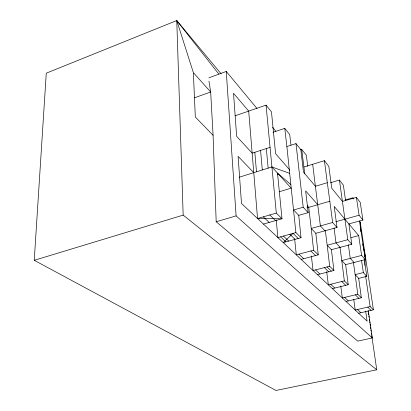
<?xml version="1.0" encoding="UTF-8"?>
<svg xmlns="http://www.w3.org/2000/svg" width="411" height="411" viewBox="0 0 411 411"><rect width="100%" height="100%" fill="white"/><g stroke="black" fill="none" stroke-linecap="round" stroke-linejoin="round"><path stroke-width="0.62" d="M371.739 335.623L376.753 369.797L275.997 390.45L34.247 260.307L46.268 73.179L176.761 20.55L221.133 73.841M364.84 265.429L365.451 256.798L362.661 244.016M277.276 174.346L277.507 173.113L290.783 184.534M208.922 77.818L226.261 71.437L256.998 108.499M194.357 97.869L210.668 91.987L208.952 81.142M235.082 115.81L266.045 105.134L271.471 111.874L275.596 153.709L289.133 169.24L289.585 170.714M273.002 132.275L284.772 128.386L289.704 134.51L290.957 145.062M270.063 147.359L252.164 153.149L236.644 136.339L233.53 93.271L248.701 111.114L257.543 218.534L282.003 218.75L277.507 173.113M298.196 238.488L293.028 233.391L283.236 242.608L301.032 237.707L295.894 232.59L286.873 146.542L295.987 143.614L300.857 149.64L303.472 172.132L315.391 186.26L320.385 225.901L324.906 230.818M300.503 149.784L301.695 149.404L306.313 155.142L307.757 166.352M239.361 177.177L271.923 166.958L289.632 173.319M304.721 173.884L303.914 167L324.402 160.67L328.826 166.383L331.759 188.217L342.42 201.405L356.409 197.388L360.221 202.376L362.913 220.065L348.888 223.928L351.785 244.257L331.4 249.677L327.187 245.244L325.312 230.412M34.247 260.307L183.172 215.117L376.753 369.797M279.126 191.778L291.152 188.161L271.923 166.958M324.402 160.67L327.305 182.705L315.391 186.26L312.684 164.287M330.521 182.725L339.424 180.075L343.37 185.171L345.584 200.717M216.186 221.76L236.104 215.883L372.304 337.929L357.765 341.13L216.186 221.76L213.083 135.281L210.668 91.987L193.787 73.096M257.543 218.534L276.31 213.078L282.003 218.75L263.456 224.077M298.746 215.349L308.188 212.646L303.205 207.231L293.654 210L298.746 215.349L301.032 237.707M306.93 207.863L329.843 201.241L327.305 182.705M345.225 199.977L353.08 197.717L353.265 198.97M295.894 232.59L277.898 237.604L276.228 219.926M307.166 205.598L308.743 207.339L311.214 228.459L315.838 233.314L337.03 227.473L332.643 222.49L311.214 228.459L313.598 250.227L318.253 254.866L301.16 259.398M335.746 221.745L359.086 215.241L362.913 220.065M351.025 237.65L358.68 235.59L361.608 255.431L365.266 259.588L345.63 264.638L341.772 260.579L339.974 247.222M351.785 244.257L347.788 239.711L327.187 245.244L329.673 266.246L333.917 270.469L317.467 274.676M313.598 250.227L296.31 254.856L294.636 238.95M361.608 255.431L341.772 260.579L344.341 280.857L348.22 284.72L332.376 288.645M329.673 266.246L313.054 270.541L311.374 255.976M353.398 262.326L355.145 274.64L358.695 278.37L366.807 276.351L363.339 272.58L355.145 274.64L357.776 294.24L361.336 297.79L346.052 301.458M344.341 280.857L328.332 284.854L326.688 271.599M357.776 294.24L342.337 297.975L340.76 285.994M358.644 313.254L373.409 309.817L370.126 306.544L355.222 310.048L353.732 299.316M364.439 256.038L365.451 256.798L364.228 255.395M280.595 236.854L285.902 241.874M298.905 254.162L303.719 258.719M315.545 269.893L319.933 274.045M330.732 284.258L334.749 288.054M344.654 297.415L348.343 300.909M357.457 309.519L360.858 312.74M263.307 216.859L269.154 222.438M283.426 236.063L288.707 241.103M324.387 267.612L328.682 271.81M289.863 234.27L295.067 239.351M269.786 214.974L275.555 220.599M310.844 250.967L315.53 255.585M327.028 266.929L331.297 271.142M341.793 281.494L345.697 285.347M355.32 294.836L358.906 298.371M367.753 307.104L371.061 310.362M213.083 135.281L195.312 116.991L193.365 72.624L176.761 20.55L218.744 73.985M253.767 172.656L238.092 156.355L241.504 203.512L367.11 321.186L365.641 311.055M340.128 247.355L336.003 242.875L334.04 228.002M354.041 262.475L350.264 258.375L348.358 244.781M317.775 204.729L305.656 190.92L308.188 212.646M358.68 235.59L334.205 206.435L337.03 227.473M272.57 127.282L275.848 131.237M359.522 221.216L360.242 222.11L373.409 309.817M356.409 197.388L359.086 215.241M359.491 221.015L365.266 259.588M364.259 259.284L366.807 276.351M365.61 276.105L370.126 306.544M361.521 260.24L363.339 272.58M368.323 310.814L372.304 337.929M368.117 310.947L368.302 312.211M368.487 313.475L368.672 314.744M368.862 316.008L369.047 317.271M369.325 319.172L369.51 320.436M369.695 321.705L369.879 322.969M370.064 324.233L370.347 326.134M370.532 327.397L370.717 328.666M370.902 329.93L371.087 331.194M371.364 333.095L371.554 334.359M339.424 180.075L347.788 239.711M358.695 278.37L361.336 297.79M329.843 201.241L332.643 222.49M345.63 264.638L348.22 284.72M301.695 149.404L303.914 167M331.4 249.677L333.917 270.469M284.772 128.386L286.873 146.542M295.987 143.614L303.205 207.231M315.838 233.314L318.253 254.866M266.045 105.134L276.31 213.078M266.333 148.566L268.147 168.145M260.574 150.431L262.3 169.979M254.841 152.281L256.485 171.803M226.261 71.437L236.104 215.883M360.242 222.11L360.843 231.619M176.761 20.55L183.172 215.117"/></g></svg>
